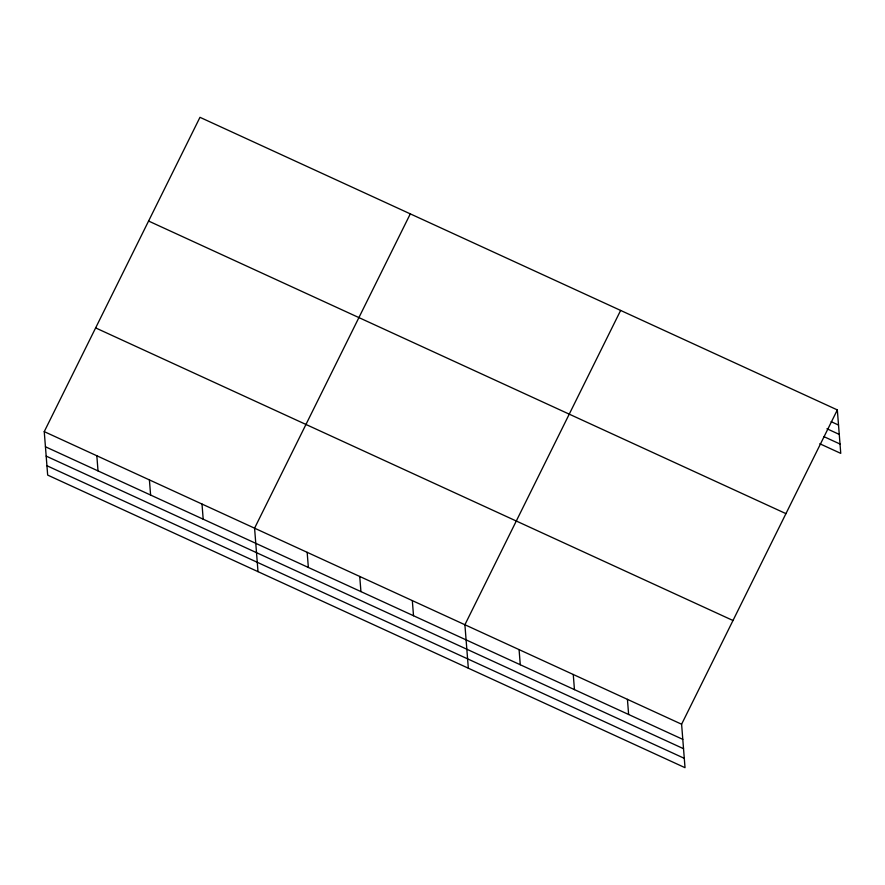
<?xml version="1.0" encoding="UTF-8"?>
<svg xmlns="http://www.w3.org/2000/svg" width="885" height="885" viewBox="0 0 885 885"><rect width="100%" height="100%" fill="white"/><g stroke="black" fill="none" stroke-linecap="round" stroke-linejoin="round"><path stroke-width="1.33" d="M837.332 409.91L681.605 724.229L685.023 767.682L47.668 475.09L44.25 431.626L199.977 117.318L837.332 409.91L840.75 453.374L819.82 443.761M410.297 213.871L254.581 528.179L258 571.644M620.628 310.436L464.902 624.744L468.331 668.197M831.137 421.658L838.526 425.054M826.944 428.749L839.257 434.402M824.012 436.681L840.02 444.027M148.58 221.04L785.946 513.632M95.635 327.904L733.001 620.507M44.25 431.626L681.605 724.229M45.445 446.77L682.8 739.362M46.175 456.107L683.53 748.71M46.938 465.742L684.293 758.334M627.432 699.349L628.627 714.494M573.259 674.481L574.453 689.625M519.086 649.612L520.269 664.746M412.322 600.605L413.516 615.739M359.741 576.467L360.936 591.6M307.161 552.328L308.356 567.462M202.001 504.041L203.185 519.185M149.41 479.902L150.605 495.047M96.83 455.764L98.025 470.909"/></g></svg>
